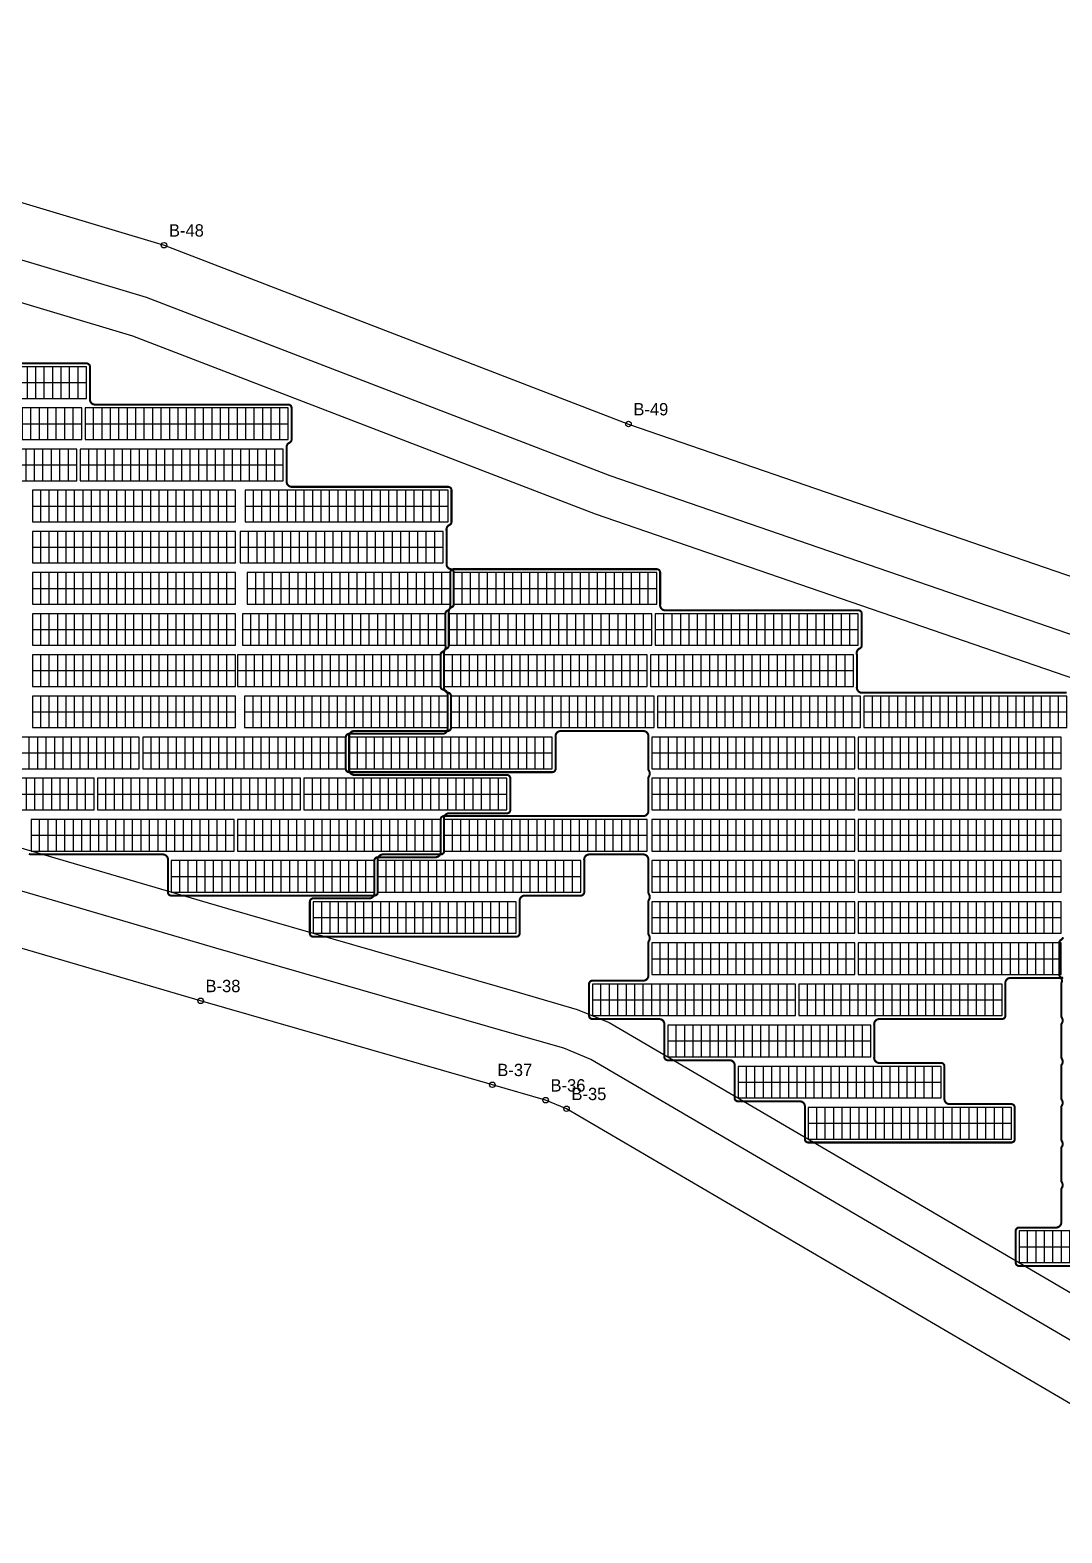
# Model space of a CAD drawing. Header units: metres. Extents: x 506600 to 507847, y 1937327 to 1938046.
# Drawn here: x 506708.5 to 506858.9, y 1937821.4 to 1938040.5 of the extents above; entities that cross this region are included whole.
import ezdxf
from ezdxf.enums import TextEntityAlignment as Align

# ---------------------------------------------------------------- set-up
doc = ezdxf.new("R2010")
doc.units = ezdxf.units.M
for name, color, linetype in [('BOUNDARY', 7, 'Continuous'), ('BOUNDARY_POINTS', 7, 'Continuous'), ('GROUP_BOUNDARY', 1, 'Continuous'), ('MODULES', 5, 'Continuous'), ('PV_TABLES', 3, 'Continuous'), ('SERVICE_ROAD', 1, 'Continuous')]:
    doc.layers.add(name, color=color, linetype=linetype)

# ---------------------------------------------------------------- blocks, each defined once
blk = doc.blocks.new('PV_TABLE_2x24')
at = {"layer": 'MODULES'}
for p, q in [((1.23333, 0), (1.23333, 4.6)), ((2.46666, 0), (2.46666, 4.6)), ((3.69999, 0), (3.69999, 4.6)), ((4.93332, 0), (4.93332, 4.6)), ((6.16665, 0), (6.16665, 4.6)), ((7.39998, 0), (7.39998, 4.6)), ((8.63331, 0), (8.63331, 4.6)), ((9.86664, 0), (9.86664, 4.6)), ((11.09997, 0), (11.09997, 4.6)), ((12.3333, 0), (12.3333, 4.6)), ((13.56663, 0), (13.56663, 4.6)), ((14.79996, 0), (14.79996, 4.6)), ((16.03329, 0), (16.03329, 4.6)), ((17.26662, 0), (17.26662, 4.6)), ((18.49995, 0), (18.49995, 4.6)), ((19.73328, 0), (19.73328, 4.6)), ((20.96661, 0), (20.96661, 4.6)), ((22.19994, 0), (22.19994, 4.6)), ((23.43327, 0), (23.43327, 4.6)), ((24.6666, 0), (24.6666, 4.6)), ((25.89993, 0), (25.89993, 4.6)), ((27.13326, 0), (27.13326, 4.6)), ((28.36659, 0), (28.36659, 4.6)), ((0, 2.3), (29.59992, 2.3))]:
    blk.add_line(p, q, dxfattribs=at)
blk.add_lwpolyline([(0, 0), (29.59992, 0), (29.59992, 4.6), (0, 4.6)], close=True, dxfattribs=at)

msp = doc.modelspace()

# ---------------------------------------------------------------- linework, layer by layer
at = {"layer": 'BOUNDARY'}
msp.add_lwpolyline([(506892.29, 1937821.39), (506786.69, 1937883.24), (506783.64, 1937884.49), (506775.88, 1937886.74), (506733.34, 1937898.98), (506672.01, 1937916.98), (506633.53, 1937925.06), (506635.09, 1937935.11), (506640.17, 1937978.25), (506600.5, 1937981.5), (506608.48, 1938030.46), (506609.84, 1938040.52), (506622.91, 1938038.11), (506647.64, 1938033.23), (506728.01, 1938009.15), (506795.72, 1937983.08), (506959.58, 1937926.67)], dxfattribs=at)
at = {"layer": 'BOUNDARY_POINTS'}
for centre in [(506728.01, 1938009.15), (506795.72, 1937983.08), (506733.34, 1937898.98), (506775.88, 1937886.74), (506783.64, 1937884.49), (506786.69, 1937883.24)]:
    msp.add_circle(centre, 0.4, dxfattribs=at)
at = {"layer": 'GROUP_BOUNDARY', "color": 242, "lineweight": 211, "true_color": 0xdc143c, "const_width": 0.3}
msp.add_lwpolyline([(506694.69, 1937991.92), (506716.69, 1937991.92), (506716.76, 1937991.92), (506716.81, 1937991.91), (506716.85, 1937991.9), (506716.9, 1937991.88), (506716.94, 1937991.86), (506716.99, 1937991.83), (506717.02, 1937991.81), (506717.06, 1937991.77), (506717.09, 1937991.74), (506717.12, 1937991.7), (506717.15, 1937991.65), (506717.17, 1937991.61), (506717.19, 1937991.56), (506717.2, 1937991.52), (506717.2, 1937991.47), (506717.21, 1937991.4), (506717.21, 1937986.84), (506717.2, 1937986.76), (506717.2, 1937986.7), (506717.2, 1937986.63), (506717.21, 1937986.55), (506717.22, 1937986.48), (506717.25, 1937986.41), (506717.28, 1937986.34), (506717.31, 1937986.27), (506717.36, 1937986.21), (506717.41, 1937986.15), (506717.46, 1937986.1), (506717.52, 1937986.05), (506717.59, 1937986.01), (506717.65, 1937985.98), (506717.72, 1937985.95), (506717.8, 1937985.93), (506717.87, 1937985.92), (506717.95, 1937985.92), (506746.08, 1937985.92), (506746.15, 1937985.92), (506746.2, 1937985.91), (506746.25, 1937985.9), (506746.29, 1937985.88), (506746.34, 1937985.86), (506746.38, 1937985.83), (506746.42, 1937985.81), (506746.45, 1937985.77), (506746.49, 1937985.74), (506746.52, 1937985.7), (506746.54, 1937985.65), (506746.56, 1937985.61), (506746.58, 1937985.56), (506746.59, 1937985.52), (506746.6, 1937985.47), (506746.6, 1937985.4), (506746.6, 1937980.84), (506746.6, 1937980.77), (506746.59, 1937980.72), (506746.58, 1937980.67), (506746.56, 1937980.63), (506746.54, 1937980.58), (506746.52, 1937980.54), (506746.49, 1937980.5), (506746.45, 1937980.47), (506746.42, 1937980.43), (506746.38, 1937980.4), (506746.34, 1937980.38), (506746.29, 1937980.36), (506746.23, 1937980.32), (506746.17, 1937980.28), (506746.11, 1937980.24), (506746.06, 1937980.19), (506746.01, 1937980.13), (506745.97, 1937980.07), (506745.94, 1937980), (506745.91, 1937979.93), (506745.89, 1937979.86), (506745.87, 1937979.79), (506745.87, 1937979.72), (506745.87, 1937979.64), (506745.87, 1937979.57), (506745.88, 1937979.53), (506745.89, 1937979.47), (506745.89, 1937979.4), (506745.89, 1937974.84), (506745.89, 1937974.76), (506745.88, 1937974.7), (506745.89, 1937974.63), (506745.89, 1937974.55), (506745.91, 1937974.48), (506745.93, 1937974.41), (506745.96, 1937974.34), (506746, 1937974.27), (506746.04, 1937974.21), (506746.09, 1937974.15), (506746.15, 1937974.1), (506746.21, 1937974.05), (506746.27, 1937974.01), (506746.34, 1937973.98), (506746.41, 1937973.95), (506746.48, 1937973.93), (506746.56, 1937973.92), (506746.63, 1937973.92), (506769.4, 1937973.92), (506769.47, 1937973.92), (506769.52, 1937973.91), (506769.57, 1937973.9), (506769.61, 1937973.88), (506769.66, 1937973.86), (506769.7, 1937973.83), (506769.74, 1937973.81), (506769.77, 1937973.77), (506769.81, 1937973.74), (506769.84, 1937973.7), (506769.86, 1937973.65), (506769.88, 1937973.61), (506769.9, 1937973.56), (506769.91, 1937973.52), (506769.92, 1937973.47), (506769.92, 1937973.4), (506769.92, 1937968.84), (506769.92, 1937968.77), (506769.91, 1937968.72), (506769.9, 1937968.67), (506769.88, 1937968.63), (506769.86, 1937968.58), (506769.84, 1937968.54), (506769.81, 1937968.5), (506769.77, 1937968.47), (506769.74, 1937968.43), (506769.7, 1937968.4), (506769.66, 1937968.38), (506769.61, 1937968.36), (506769.55, 1937968.32), (506769.49, 1937968.28), (506769.43, 1937968.24), (506769.38, 1937968.19), (506769.33, 1937968.13), (506769.29, 1937968.07), (506769.26, 1937968), (506769.23, 1937967.93), (506769.21, 1937967.86), (506769.19, 1937967.79), (506769.19, 1937967.72), (506769.19, 1937967.64), (506769.19, 1937967.57), (506769.2, 1937967.53), (506769.21, 1937967.47), (506769.21, 1937967.4), (506769.21, 1937962.84), (506769.21, 1937962.77), (506769.21, 1937962.76), (506769.2, 1937962.69), (506769.2, 1937962.61), (506769.21, 1937962.54), (506769.22, 1937962.47), (506769.24, 1937962.4), (506769.27, 1937962.33), (506769.31, 1937962.26), (506769.35, 1937962.2), (506769.39, 1937962.15), (506769.45, 1937962.09), (506769.5, 1937962.05), (506769.56, 1937962.01), (506769.63, 1937961.97), (506769.7, 1937961.94), (506769.77, 1937961.92), (506769.83, 1937961.91), (506769.88, 1937961.9), (506769.93, 1937961.88), (506769.97, 1937961.86), (506770.02, 1937961.83), (506770.06, 1937961.81), (506770.09, 1937961.77), (506770.13, 1937961.74), (506770.15, 1937961.7), (506770.18, 1937961.65), (506770.2, 1937961.61), (506770.22, 1937961.56), (506770.23, 1937961.52), (506770.24, 1937961.47), (506770.24, 1937961.4), (506770.24, 1937956.84), (506770.24, 1937956.77), (506770.23, 1937956.72), (506770.22, 1937956.67), (506770.2, 1937956.63), (506770.18, 1937956.58), (506770.15, 1937956.54), (506770.13, 1937956.5), (506770.09, 1937956.47), (506770.06, 1937956.43), (506770.02, 1937956.4), (506769.97, 1937956.38), (506769.93, 1937956.36), (506769.87, 1937956.32), (506769.81, 1937956.28), (506769.75, 1937956.24), (506769.7, 1937956.19), (506769.65, 1937956.13), (506769.61, 1937956.07), (506769.58, 1937956), (506769.55, 1937955.93), (506769.53, 1937955.86), (506769.51, 1937955.79), (506769.5, 1937955.72), (506769.5, 1937955.64), (506769.51, 1937955.57), (506769.52, 1937955.53), (506769.53, 1937955.47), (506769.53, 1937955.4), (506769.53, 1937950.84), (506769.53, 1937950.77), (506769.52, 1937950.72), (506769.51, 1937950.67), (506769.49, 1937950.63), (506769.47, 1937950.58), (506769.45, 1937950.54), (506769.42, 1937950.5), (506769.39, 1937950.47), (506769.35, 1937950.43), (506769.31, 1937950.4), (506769.27, 1937950.38), (506769.23, 1937950.36), (506769.16, 1937950.32), (506769.1, 1937950.28), (506769.04, 1937950.24), (506768.99, 1937950.19), (506768.94, 1937950.13), (506768.9, 1937950.07), (506768.87, 1937950), (506768.84, 1937949.93), (506768.82, 1937949.86), (506768.81, 1937949.79), (506768.8, 1937949.72), (506768.8, 1937949.64), (506768.81, 1937949.57), (506768.81, 1937949.53), (506768.82, 1937949.47), (506768.83, 1937949.4), (506768.83, 1937944.84), (506768.82, 1937944.77), (506768.82, 1937944.76), (506768.81, 1937944.69), (506768.81, 1937944.61), (506768.82, 1937944.54), (506768.84, 1937944.47), (506768.86, 1937944.4), (506768.88, 1937944.33), (506768.92, 1937944.26), (506768.96, 1937944.2), (506769.01, 1937944.15), (506769.06, 1937944.09), (506769.12, 1937944.05), (506769.18, 1937944.01), (506769.24, 1937943.97), (506769.31, 1937943.94), (506769.38, 1937943.92), (506769.45, 1937943.91), (506769.5, 1937943.9), (506769.54, 1937943.88), (506769.59, 1937943.86), (506769.63, 1937943.83), (506769.67, 1937943.81), (506769.7, 1937943.77), (506769.74, 1937943.74), (506769.77, 1937943.7), (506769.79, 1937943.65), (506769.81, 1937943.61), (506769.83, 1937943.56), (506769.84, 1937943.52), (506769.85, 1937943.47), (506769.85, 1937943.4), (506769.85, 1937938.84), (506769.85, 1937938.77), (506769.84, 1937938.72), (506769.83, 1937938.67), (506769.81, 1937938.63), (506769.79, 1937938.58), (506769.77, 1937938.54), (506769.74, 1937938.5), (506769.7, 1937938.47), (506769.67, 1937938.43), (506769.63, 1937938.4), (506769.59, 1937938.38), (506769.54, 1937938.36), (506769.5, 1937938.34), (506769.45, 1937938.33), (506769.4, 1937938.32), (506769.33, 1937938.32), (506755.74, 1937938.32), (506755.67, 1937938.32), (506755.59, 1937938.3), (506755.52, 1937938.29), (506755.45, 1937938.26), (506755.38, 1937938.23), (506755.32, 1937938.19), (506755.26, 1937938.14), (506755.2, 1937938.09), (506755.15, 1937938.03), (506755.11, 1937937.97), (506755.07, 1937937.9), (506755.04, 1937937.83), (506755.02, 1937937.76), (506755, 1937937.69), (506755, 1937937.61), (506755, 1937937.53), (506755, 1937937.48), (506755, 1937937.4), (506755, 1937932.84), (506755, 1937932.76), (506755, 1937932.7), (506755, 1937932.63), (506755, 1937932.55), (506755.02, 1937932.48), (506755.04, 1937932.41), (506755.07, 1937932.34), (506755.11, 1937932.27), (506755.15, 1937932.21), (506755.2, 1937932.15), (506755.26, 1937932.1), (506755.32, 1937932.05), (506755.38, 1937932.01), (506755.45, 1937931.98), (506755.52, 1937931.95), (506755.59, 1937931.93), (506755.67, 1937931.92), (506755.74, 1937931.92), (506777.98, 1937931.92), (506778.05, 1937931.92), (506778.09, 1937931.91), (506778.14, 1937931.9), (506778.19, 1937931.88), (506778.23, 1937931.86), (506778.27, 1937931.83), (506778.31, 1937931.81), (506778.35, 1937931.77), (506778.38, 1937931.74), (506778.41, 1937931.7), (506778.44, 1937931.65), (506778.46, 1937931.61), (506778.47, 1937931.56), (506778.49, 1937931.52), (506778.49, 1937931.47), (506778.5, 1937931.4), (506778.5, 1937926.84), (506778.49, 1937926.77), (506778.49, 1937926.72), (506778.47, 1937926.67), (506778.46, 1937926.63), (506778.44, 1937926.58), (506778.41, 1937926.54), (506778.38, 1937926.5), (506778.35, 1937926.47), (506778.31, 1937926.43), (506778.27, 1937926.4), (506778.23, 1937926.38), (506778.19, 1937926.36), (506778.14, 1937926.34), (506778.09, 1937926.33), (506778.05, 1937926.32), (506777.98, 1937926.32), (506769.57, 1937926.32), (506769.5, 1937926.32), (506769.42, 1937926.3), (506769.35, 1937926.29), (506769.28, 1937926.26), (506769.21, 1937926.23), (506769.15, 1937926.19), (506769.09, 1937926.14), (506769.03, 1937926.09), (506768.98, 1937926.03), (506768.94, 1937925.97), (506768.9, 1937925.9), (506768.87, 1937925.83), (506768.85, 1937925.76), (506768.83, 1937925.69), (506768.83, 1937925.61), (506768.83, 1937925.53), (506768.83, 1937925.48), (506768.83, 1937925.4), (506768.83, 1937920.84), (506768.83, 1937920.77), (506768.82, 1937920.72), (506768.81, 1937920.67), (506768.8, 1937920.63), (506768.77, 1937920.58), (506768.75, 1937920.54), (506768.72, 1937920.5), (506768.69, 1937920.47), (506768.65, 1937920.43), (506768.61, 1937920.4), (506768.57, 1937920.38), (506768.53, 1937920.36), (506768.48, 1937920.34), (506768.43, 1937920.33), (506768.38, 1937920.32), (506768.32, 1937920.32), (506759.91, 1937920.32), (506759.84, 1937920.32), (506759.76, 1937920.3), (506759.69, 1937920.29), (506759.62, 1937920.26), (506759.55, 1937920.23), (506759.48, 1937920.19), (506759.42, 1937920.14), (506759.37, 1937920.09), (506759.32, 1937920.03), (506759.28, 1937919.97), (506759.24, 1937919.9), (506759.21, 1937919.83), (506759.19, 1937919.76), (506759.17, 1937919.69), (506759.16, 1937919.61), (506759.16, 1937919.53), (506759.17, 1937919.48), (506759.17, 1937919.4), (506759.17, 1937914.84), (506759.17, 1937914.77), (506759.16, 1937914.72), (506759.15, 1937914.67), (506759.13, 1937914.63), (506759.11, 1937914.58), (506759.09, 1937914.54), (506759.06, 1937914.5), (506759.02, 1937914.47), (506758.99, 1937914.43), (506758.95, 1937914.4), (506758.91, 1937914.38), (506758.86, 1937914.36), (506758.82, 1937914.34), (506758.77, 1937914.33), (506758.72, 1937914.32), (506758.65, 1937914.32), (506729.09, 1937914.32), (506729.02, 1937914.32), (506728.97, 1937914.33), (506728.93, 1937914.34), (506728.88, 1937914.36), (506728.84, 1937914.38), (506728.79, 1937914.4), (506728.75, 1937914.43), (506728.72, 1937914.47), (506728.69, 1937914.5), (506728.66, 1937914.54), (506728.63, 1937914.58), (506728.61, 1937914.63), (506728.59, 1937914.67), (506728.58, 1937914.72), (506728.57, 1937914.77), (506728.57, 1937914.84), (506728.57, 1937919.4), (506728.58, 1937919.48), (506728.58, 1937919.53), (506728.58, 1937919.61), (506728.57, 1937919.69), (506728.56, 1937919.76), (506728.53, 1937919.83), (506728.5, 1937919.9), (506728.47, 1937919.97), (506728.42, 1937920.03), (506728.37, 1937920.09), (506728.32, 1937920.14), (506728.26, 1937920.19), (506728.19, 1937920.23), (506728.13, 1937920.26), (506728.06, 1937920.29), (506727.98, 1937920.3), (506727.91, 1937920.32), (506727.83, 1937920.32), (506708.65, 1937920.32), (506708.59, 1937920.32), (506708.54, 1937920.33), (506708.49, 1937920.34), (506708.44, 1937920.36), (506708.4, 1937920.38), (506708.36, 1937920.4), (506708.32, 1937920.43)], dxfattribs=at)
at = {"layer": 'GROUP_BOUNDARY', "color": 150, "lineweight": 211, "true_color": 0x006ef0, "const_width": 0.3}
for points in [[(506859.09, 1937902.4), (506859.05, 1937902.38), (506859, 1937902.36), (506858.96, 1937902.34), (506858.91, 1937902.33), (506858.86, 1937902.32), (506858.79, 1937902.32), (506851.41, 1937902.32), (506851.34, 1937902.32), (506851.26, 1937902.3), (506851.19, 1937902.29), (506851.12, 1937902.26), (506851.05, 1937902.23), (506850.99, 1937902.19), (506850.93, 1937902.14), (506850.87, 1937902.09), (506850.82, 1937902.03), (506850.78, 1937901.97), (506850.74, 1937901.9), (506850.71, 1937901.83), (506850.69, 1937901.76), (506850.67, 1937901.69), (506850.67, 1937901.61), (506850.67, 1937901.53), (506850.67, 1937901.48), (506850.68, 1937901.4), (506850.68, 1937896.84), (506850.67, 1937896.77), (506850.66, 1937896.72), (506850.65, 1937896.67), (506850.64, 1937896.63), (506850.62, 1937896.58), (506850.59, 1937896.54), (506850.56, 1937896.5), (506850.53, 1937896.47), (506850.49, 1937896.43), (506850.45, 1937896.4), (506850.41, 1937896.38), (506850.37, 1937896.36), (506850.32, 1937896.34), (506850.27, 1937896.33), (506850.22, 1937896.32), (506850.16, 1937896.32), (506832.29, 1937896.32), (506832.21, 1937896.32), (506832.14, 1937896.3), (506832.07, 1937896.29), (506831.99, 1937896.26), (506831.93, 1937896.23), (506831.86, 1937896.19), (506831.8, 1937896.14), (506831.75, 1937896.09), (506831.7, 1937896.03), (506831.65, 1937895.97), (506831.62, 1937895.9), (506831.59, 1937895.83), (506831.56, 1937895.76), (506831.55, 1937895.69), (506831.54, 1937895.61), (506831.54, 1937895.53), (506831.55, 1937895.48), (506831.55, 1937895.4), (506831.55, 1937890.84), (506831.55, 1937890.76), (506831.54, 1937890.7), (506831.54, 1937890.63), (506831.55, 1937890.55), (506831.56, 1937890.48), (506831.59, 1937890.41), (506831.62, 1937890.34), (506831.65, 1937890.27), (506831.7, 1937890.21), (506831.75, 1937890.15), (506831.8, 1937890.1), (506831.86, 1937890.05), (506831.93, 1937890.01), (506831.99, 1937889.98), (506832.07, 1937889.95), (506832.14, 1937889.93), (506832.21, 1937889.92), (506832.29, 1937889.92), (506841.28, 1937889.92), (506841.34, 1937889.92), (506841.39, 1937889.91), (506841.44, 1937889.9), (506841.49, 1937889.88), (506841.53, 1937889.86), (506841.57, 1937889.83), (506841.61, 1937889.81), (506841.65, 1937889.77), (506841.68, 1937889.74), (506841.71, 1937889.7), (506841.73, 1937889.65), (506841.76, 1937889.61), (506841.77, 1937889.56), (506841.78, 1937889.52), (506841.79, 1937889.47), (506841.79, 1937889.4), (506841.79, 1937884.84), (506841.79, 1937884.76), (506841.79, 1937884.7), (506841.79, 1937884.63), (506841.79, 1937884.55), (506841.81, 1937884.48), (506841.83, 1937884.41), (506841.86, 1937884.34), (506841.9, 1937884.27), (506841.94, 1937884.21), (506841.99, 1937884.15), (506842.05, 1937884.1), (506842.11, 1937884.05), (506842.17, 1937884.01), (506842.24, 1937883.98), (506842.31, 1937883.95), (506842.38, 1937883.93), (506842.46, 1937883.92), (506842.53, 1937883.92), (506851.52, 1937883.92), (506851.59, 1937883.92), (506851.64, 1937883.91), (506851.68, 1937883.9), (506851.73, 1937883.88), (506851.77, 1937883.86), (506851.82, 1937883.83), (506851.86, 1937883.81), (506851.89, 1937883.77), (506851.93, 1937883.74), (506851.95, 1937883.7), (506851.98, 1937883.65), (506852, 1937883.61), (506852.02, 1937883.56), (506852.03, 1937883.52), (506852.04, 1937883.47), (506852.04, 1937883.4), (506852.04, 1937878.84), (506852.04, 1937878.77), (506852.03, 1937878.72), (506852.02, 1937878.67), (506852, 1937878.63), (506851.98, 1937878.58), (506851.95, 1937878.54), (506851.93, 1937878.5), (506851.89, 1937878.47), (506851.86, 1937878.43), (506851.82, 1937878.4), (506851.77, 1937878.38), (506851.73, 1937878.36), (506851.68, 1937878.34), (506851.64, 1937878.33), (506851.59, 1937878.32), (506851.52, 1937878.32), (506821.96, 1937878.32), (506821.89, 1937878.32), (506821.84, 1937878.33), (506821.79, 1937878.34), (506821.75, 1937878.36), (506821.7, 1937878.38), (506821.66, 1937878.4), (506821.62, 1937878.43), (506821.59, 1937878.47), (506821.55, 1937878.5), (506821.52, 1937878.54), (506821.5, 1937878.58), (506821.48, 1937878.63), (506821.46, 1937878.67), (506821.45, 1937878.72), (506821.44, 1937878.77), (506821.44, 1937878.84), (506821.44, 1937883.4), (506821.44, 1937883.48), (506821.45, 1937883.53), (506821.45, 1937883.61), (506821.44, 1937883.69), (506821.42, 1937883.76), (506821.4, 1937883.83), (506821.37, 1937883.9), (506821.33, 1937883.97), (506821.29, 1937884.03), (506821.24, 1937884.09), (506821.19, 1937884.14), (506821.13, 1937884.19), (506821.06, 1937884.23), (506820.99, 1937884.26), (506820.92, 1937884.29), (506820.85, 1937884.3), (506820.78, 1937884.32), (506820.7, 1937884.32), (506811.71, 1937884.32), (506811.65, 1937884.32), (506811.6, 1937884.33), (506811.55, 1937884.34), (506811.5, 1937884.36), (506811.46, 1937884.38), (506811.42, 1937884.4), (506811.38, 1937884.43), (506811.34, 1937884.47), (506811.31, 1937884.5), (506811.28, 1937884.54), (506811.25, 1937884.58), (506811.23, 1937884.63), (506811.22, 1937884.67), (506811.2, 1937884.72), (506811.2, 1937884.77), (506811.19, 1937884.84), (506811.19, 1937889.4), (506811.2, 1937889.48), (506811.2, 1937889.53), (506811.2, 1937889.61), (506811.2, 1937889.69), (506811.18, 1937889.76), (506811.16, 1937889.83), (506811.13, 1937889.9), (506811.09, 1937889.97), (506811.05, 1937890.03), (506811, 1937890.09), (506810.94, 1937890.14), (506810.88, 1937890.19), (506810.82, 1937890.23), (506810.75, 1937890.26), (506810.68, 1937890.29), (506810.61, 1937890.3), (506810.53, 1937890.32), (506810.45, 1937890.32), (506801.47, 1937890.32), (506801.4, 1937890.32), (506801.35, 1937890.33), (506801.3, 1937890.34), (506801.26, 1937890.36), (506801.21, 1937890.38), (506801.17, 1937890.4), (506801.13, 1937890.43), (506801.1, 1937890.47), (506801.06, 1937890.5), (506801.03, 1937890.54), (506801.01, 1937890.58), (506800.99, 1937890.63), (506800.97, 1937890.67), (506800.96, 1937890.72), (506800.95, 1937890.77), (506800.95, 1937890.84), (506800.95, 1937895.4), (506800.95, 1937895.48), (506800.96, 1937895.53), (506800.96, 1937895.61), (506800.95, 1937895.69), (506800.93, 1937895.76), (506800.91, 1937895.83), (506800.88, 1937895.9), (506800.84, 1937895.97), (506800.8, 1937896.03), (506800.75, 1937896.09), (506800.7, 1937896.14), (506800.64, 1937896.19), (506800.57, 1937896.23), (506800.5, 1937896.26), (506800.43, 1937896.29), (506800.36, 1937896.3), (506800.29, 1937896.32), (506800.21, 1937896.32), (506790.49, 1937896.32), (506790.43, 1937896.32), (506790.38, 1937896.33), (506790.33, 1937896.34), (506790.28, 1937896.36), (506790.24, 1937896.38), (506790.2, 1937896.4), (506790.16, 1937896.43), (506790.12, 1937896.47), (506790.09, 1937896.5), (506790.06, 1937896.54), (506790.04, 1937896.58), (506790.01, 1937896.63), (506790, 1937896.67), (506789.99, 1937896.72), (506789.98, 1937896.77), (506789.98, 1937896.84), (506789.98, 1937901.4), (506789.98, 1937901.47), (506789.99, 1937901.52), (506790, 1937901.56), (506790.01, 1937901.61), (506790.04, 1937901.65), (506790.06, 1937901.7), (506790.09, 1937901.74), (506790.12, 1937901.77), (506790.16, 1937901.81), (506790.2, 1937901.83), (506790.24, 1937901.86), (506790.28, 1937901.88), (506790.33, 1937901.9), (506790.38, 1937901.91), (506790.43, 1937901.92), (506790.49, 1937901.92), (506797.87, 1937901.92), (506797.95, 1937901.92), (506798.02, 1937901.93), (506798.1, 1937901.95), (506798.17, 1937901.98), (506798.24, 1937902.01), (506798.3, 1937902.05), (506798.36, 1937902.1), (506798.42, 1937902.15), (506798.46, 1937902.21), (506798.51, 1937902.27), (506798.55, 1937902.34), (506798.58, 1937902.41), (506798.6, 1937902.48), (506798.61, 1937902.55), (506798.62, 1937902.63), (506798.62, 1937902.7), (506798.62, 1937902.76), (506798.61, 1937902.84), (506798.61, 1937907.4), (506798.62, 1937907.47), (506798.62, 1937907.52), (506798.64, 1937907.56), (506798.65, 1937907.61), (506798.67, 1937907.65), (506798.71, 1937907.72), (506798.72, 1937907.73), (506798.76, 1937907.8), (506798.78, 1937907.87), (506798.81, 1937907.94), (506798.82, 1937908.01), (506798.83, 1937908.08), (506798.83, 1937908.16), (506798.82, 1937908.23), (506798.8, 1937908.3), (506798.78, 1937908.38), (506798.75, 1937908.44), (506798.72, 1937908.51), (506798.67, 1937908.59), (506798.65, 1937908.63), (506798.64, 1937908.67), (506798.62, 1937908.72), (506798.62, 1937908.77), (506798.61, 1937908.84), (506798.61, 1937913.4), (506798.62, 1937913.47), (506798.62, 1937913.52), (506798.64, 1937913.56), (506798.65, 1937913.61), (506798.67, 1937913.65), (506798.71, 1937913.72), (506798.72, 1937913.73), (506798.76, 1937913.8), (506798.78, 1937913.87), (506798.81, 1937913.94), (506798.82, 1937914.01), (506798.83, 1937914.08), (506798.83, 1937914.16), (506798.82, 1937914.23), (506798.8, 1937914.3), (506798.78, 1937914.38), (506798.75, 1937914.44), (506798.72, 1937914.51), (506798.67, 1937914.59), (506798.65, 1937914.63), (506798.64, 1937914.67), (506798.62, 1937914.72), (506798.62, 1937914.77), (506798.61, 1937914.84), (506798.61, 1937919.4), (506798.62, 1937919.48), (506798.62, 1937919.53), (506798.62, 1937919.61), (506798.61, 1937919.69), (506798.6, 1937919.76), (506798.58, 1937919.83), (506798.55, 1937919.9), (506798.51, 1937919.97), (506798.46, 1937920.03), (506798.42, 1937920.09), (506798.36, 1937920.14), (506798.3, 1937920.19), (506798.24, 1937920.23), (506798.17, 1937920.26), (506798.1, 1937920.29), (506798.02, 1937920.3), (506797.95, 1937920.32), (506797.87, 1937920.32), (506790.01, 1937920.32), (506789.94, 1937920.32), (506789.86, 1937920.3), (506789.79, 1937920.29), (506789.72, 1937920.26), (506789.65, 1937920.23), (506789.58, 1937920.19), (506789.52, 1937920.14), (506789.47, 1937920.09), (506789.42, 1937920.03), (506789.38, 1937919.97), (506789.34, 1937919.9), (506789.31, 1937919.83), (506789.29, 1937919.76), (506789.27, 1937919.69), (506789.26, 1937919.61), (506789.26, 1937919.53), (506789.27, 1937919.48), (506789.27, 1937919.4), (506789.27, 1937914.84), (506789.27, 1937914.77), (506789.26, 1937914.72), (506789.25, 1937914.67), (506789.23, 1937914.63), (506789.21, 1937914.58), (506789.19, 1937914.54), (506789.16, 1937914.5), (506789.12, 1937914.47), (506789.09, 1937914.43), (506789.05, 1937914.4), (506789.01, 1937914.38), (506788.96, 1937914.36), (506788.92, 1937914.34), (506788.87, 1937914.33), (506788.82, 1937914.32), (506788.75, 1937914.32), (506780.6, 1937914.32), (506780.53, 1937914.32), (506780.45, 1937914.3), (506780.38, 1937914.29), (506780.31, 1937914.26), (506780.24, 1937914.23), (506780.18, 1937914.19), (506780.12, 1937914.14), (506780.06, 1937914.09), (506780.01, 1937914.03), (506779.97, 1937913.97), (506779.93, 1937913.9), (506779.9, 1937913.83), (506779.88, 1937913.76), (506779.86, 1937913.69), (506779.85, 1937913.61), (506779.85, 1937913.53), (506779.86, 1937913.48), (506779.86, 1937913.4), (506779.86, 1937908.84), (506779.86, 1937908.77), (506779.85, 1937908.72), (506779.84, 1937908.67), (506779.82, 1937908.63), (506779.8, 1937908.58), (506779.78, 1937908.54), (506779.75, 1937908.5), (506779.72, 1937908.47), (506779.68, 1937908.43), (506779.64, 1937908.4), (506779.6, 1937908.38), (506779.55, 1937908.36), (506779.51, 1937908.34), (506779.46, 1937908.33), (506779.41, 1937908.32), (506779.34, 1937908.32), (506749.78, 1937908.32), (506749.71, 1937908.32), (506749.71, 1937908.32), (506749.67, 1937908.33), (506749.62, 1937908.34), (506749.57, 1937908.36), (506749.53, 1937908.38), (506749.49, 1937908.4), (506749.45, 1937908.43), (506749.41, 1937908.47), (506749.38, 1937908.5), (506749.35, 1937908.54), (506749.32, 1937908.58), (506749.3, 1937908.63), (506749.29, 1937908.67), (506749.27, 1937908.72), (506749.27, 1937908.77), (506749.26, 1937908.84), (506749.26, 1937913.4), (506749.27, 1937913.47), (506749.27, 1937913.52), (506749.29, 1937913.56), (506749.3, 1937913.61), (506749.32, 1937913.65), (506749.35, 1937913.7), (506749.38, 1937913.74), (506749.41, 1937913.77), (506749.45, 1937913.81), (506749.49, 1937913.83), (506749.53, 1937913.86), (506749.57, 1937913.88), (506749.62, 1937913.9), (506749.67, 1937913.91), (506749.71, 1937913.92), (506749.78, 1937913.92), (506757.93, 1937913.92), (506758.01, 1937913.92), (506758.08, 1937913.93), (506758.16, 1937913.95), (506758.23, 1937913.98), (506758.29, 1937914.01), (506758.36, 1937914.05), (506758.42, 1937914.1), (506758.47, 1937914.15), (506758.52, 1937914.21), (506758.57, 1937914.27), (506758.6, 1937914.34), (506758.63, 1937914.41), (506758.66, 1937914.48), (506758.67, 1937914.55), (506758.68, 1937914.63), (506758.68, 1937914.7), (506758.68, 1937914.76), (506758.67, 1937914.84), (506758.67, 1937919.4), (506758.67, 1937919.47), (506758.68, 1937919.52), (506758.69, 1937919.56), (506758.71, 1937919.61), (506758.73, 1937919.65), (506758.76, 1937919.7), (506758.79, 1937919.74), (506758.82, 1937919.77), (506758.85, 1937919.81), (506758.89, 1937919.83), (506758.94, 1937919.86), (506758.98, 1937919.88), (506759.03, 1937919.9), (506759.07, 1937919.91), (506759.12, 1937919.92), (506759.19, 1937919.92), (506767.59, 1937919.92), (506767.67, 1937919.92), (506767.75, 1937919.93), (506767.82, 1937919.95), (506767.89, 1937919.98), (506767.96, 1937920.01), (506768.02, 1937920.05), (506768.08, 1937920.1), (506768.14, 1937920.15), (506768.19, 1937920.21), (506768.23, 1937920.27), (506768.27, 1937920.34), (506768.3, 1937920.41), (506768.32, 1937920.48), (506768.34, 1937920.55), (506768.34, 1937920.63), (506768.34, 1937920.7), (506768.34, 1937920.76), (506768.33, 1937920.84), (506768.33, 1937925.4), (506768.34, 1937925.47), (506768.34, 1937925.52), (506768.36, 1937925.56), (506768.37, 1937925.61), (506768.39, 1937925.65), (506768.42, 1937925.7), (506768.45, 1937925.74), (506768.48, 1937925.77), (506768.52, 1937925.81), (506768.56, 1937925.83), (506768.6, 1937925.86), (506768.64, 1937925.88), (506768.69, 1937925.9), (506768.74, 1937925.91), (506768.79, 1937925.92), (506768.85, 1937925.92), (506797.87, 1937925.92), (506797.95, 1937925.92), (506798.02, 1937925.93), (506798.1, 1937925.95), (506798.17, 1937925.98), (506798.24, 1937926.01), (506798.3, 1937926.05), (506798.36, 1937926.1), (506798.42, 1937926.15), (506798.46, 1937926.21), (506798.51, 1937926.27), (506798.55, 1937926.34), (506798.58, 1937926.41), (506798.6, 1937926.48), (506798.61, 1937926.55), (506798.62, 1937926.63), (506798.62, 1937926.7), (506798.62, 1937926.76), (506798.61, 1937926.84), (506798.61, 1937931.4), (506798.62, 1937931.47), (506798.62, 1937931.52), (506798.64, 1937931.56), (506798.65, 1937931.61), (506798.67, 1937931.65), (506798.71, 1937931.72), (506798.72, 1937931.73), (506798.76, 1937931.8), (506798.78, 1937931.87), (506798.81, 1937931.94), (506798.82, 1937932.01), (506798.83, 1937932.08), (506798.83, 1937932.16), (506798.82, 1937932.23), (506798.8, 1937932.3), (506798.78, 1937932.38), (506798.75, 1937932.44), (506798.72, 1937932.51), (506798.67, 1937932.59), (506798.65, 1937932.63), (506798.64, 1937932.67), (506798.62, 1937932.72), (506798.62, 1937932.77), (506798.61, 1937932.84), (506798.61, 1937937.4), (506798.62, 1937937.48), (506798.62, 1937937.53), (506798.62, 1937937.61), (506798.61, 1937937.69), (506798.6, 1937937.76), (506798.58, 1937937.83), (506798.55, 1937937.9), (506798.51, 1937937.97), (506798.46, 1937938.03), (506798.42, 1937938.09), (506798.36, 1937938.14), (506798.3, 1937938.19), (506798.24, 1937938.23), (506798.17, 1937938.26), (506798.1, 1937938.29), (506798.02, 1937938.3), (506797.95, 1937938.32), (506797.87, 1937938.32), (506785.84, 1937938.32), (506785.77, 1937938.32), (506785.69, 1937938.3), (506785.62, 1937938.29), (506785.55, 1937938.26), (506785.48, 1937938.23), (506785.42, 1937938.19), (506785.36, 1937938.14), (506785.3, 1937938.09), (506785.25, 1937938.03), (506785.21, 1937937.97), (506785.17, 1937937.9), (506785.14, 1937937.83), (506785.12, 1937937.76), (506785.1, 1937937.69), (506785.1, 1937937.61), (506785.1, 1937937.53), (506785.1, 1937937.48), (506785.1, 1937937.4), (506785.1, 1937932.84), (506785.1, 1937932.77), (506785.09, 1937932.72), (506785.08, 1937932.67), (506785.07, 1937932.63), (506785.04, 1937932.58), (506785.02, 1937932.54), (506784.99, 1937932.5), (506784.96, 1937932.47), (506784.92, 1937932.43), (506784.88, 1937932.4), (506784.84, 1937932.38), (506784.8, 1937932.36), (506784.75, 1937932.34), (506784.7, 1937932.33), (506784.65, 1937932.32), (506784.59, 1937932.32), (506755.02, 1937932.32), (506754.96, 1937932.32), (506754.91, 1937932.33), (506754.86, 1937932.34), (506754.81, 1937932.36), (506754.77, 1937932.38), (506754.73, 1937932.4), (506754.69, 1937932.43), (506754.65, 1937932.47), (506754.62, 1937932.5), (506754.59, 1937932.54), (506754.56, 1937932.58), (506754.54, 1937932.63), (506754.53, 1937932.67), (506754.52, 1937932.72), (506754.51, 1937932.77), (506754.5, 1937932.84), (506754.5, 1937937.4), (506754.51, 1937937.47), (506754.52, 1937937.52), (506754.53, 1937937.56), (506754.54, 1937937.61), (506754.56, 1937937.65), (506754.59, 1937937.7), (506754.62, 1937937.74), (506754.65, 1937937.77), (506754.69, 1937937.81), (506754.73, 1937937.83), (506754.77, 1937937.86), (506754.81, 1937937.88), (506754.86, 1937937.9), (506754.91, 1937937.91), (506754.96, 1937937.92), (506755.02, 1937937.92), (506768.61, 1937937.92), (506768.69, 1937937.92), (506768.76, 1937937.93), (506768.84, 1937937.95), (506768.91, 1937937.98), (506768.97, 1937938.01), (506769.04, 1937938.05), (506769.1, 1937938.1), (506769.15, 1937938.15), (506769.2, 1937938.21), (506769.25, 1937938.27), (506769.28, 1937938.34), (506769.31, 1937938.41), (506769.34, 1937938.48), (506769.35, 1937938.55), (506769.36, 1937938.63), (506769.36, 1937938.7), (506769.36, 1937938.76), (506769.35, 1937938.84), (506769.35, 1937943.4), (506769.36, 1937943.47), (506769.36, 1937943.48), (506769.36, 1937943.55), (506769.36, 1937943.63), (506769.36, 1937943.7), (506769.34, 1937943.77), (506769.32, 1937943.84), (506769.29, 1937943.91), (506769.26, 1937943.97), (506769.22, 1937944.04), (506769.17, 1937944.09), (506769.12, 1937944.14), (506769.06, 1937944.19), (506769, 1937944.23), (506768.94, 1937944.27), (506768.87, 1937944.29), (506768.8, 1937944.32), (506768.73, 1937944.33), (506768.68, 1937944.34), (506768.63, 1937944.36), (506768.59, 1937944.38), (506768.55, 1937944.4), (506768.51, 1937944.43), (506768.47, 1937944.47), (506768.44, 1937944.5), (506768.41, 1937944.54), (506768.39, 1937944.58), (506768.36, 1937944.63), (506768.35, 1937944.67), (506768.34, 1937944.72), (506768.33, 1937944.77), (506768.33, 1937944.84), (506768.33, 1937949.4), (506768.33, 1937949.47), (506768.34, 1937949.52), (506768.35, 1937949.56), (506768.36, 1937949.61), (506768.39, 1937949.65), (506768.41, 1937949.7), (506768.44, 1937949.74), (506768.47, 1937949.77), (506768.51, 1937949.81), (506768.55, 1937949.83), (506768.59, 1937949.86), (506768.63, 1937949.88), (506768.7, 1937949.91), (506768.76, 1937949.95), (506768.81, 1937950), (506768.87, 1937950.05), (506768.91, 1937950.11), (506768.95, 1937950.17), (506768.99, 1937950.24), (506769.02, 1937950.3), (506769.04, 1937950.38), (506769.05, 1937950.45), (506769.06, 1937950.52), (506769.06, 1937950.59), (506769.05, 1937950.67), (506769.05, 1937950.7), (506769.04, 1937950.77), (506769.03, 1937950.84), (506769.03, 1937955.4), (506769.04, 1937955.47), (506769.04, 1937955.52), (506769.05, 1937955.56), (506769.07, 1937955.61), (506769.09, 1937955.65), (506769.12, 1937955.7), (506769.15, 1937955.74), (506769.18, 1937955.77), (506769.22, 1937955.81), (506769.26, 1937955.83), (506769.3, 1937955.86), (506769.34, 1937955.88), (506769.4, 1937955.91), (506769.46, 1937955.95), (506769.52, 1937956), (506769.57, 1937956.05), (506769.62, 1937956.11), (506769.66, 1937956.17), (506769.7, 1937956.24), (506769.72, 1937956.3), (506769.75, 1937956.38), (506769.76, 1937956.45), (506769.77, 1937956.52), (506769.77, 1937956.59), (506769.76, 1937956.67), (506769.75, 1937956.7), (506769.74, 1937956.77), (506769.74, 1937956.84), (506769.74, 1937961.4), (506769.74, 1937961.47), (506769.75, 1937961.52), (506769.76, 1937961.56), (506769.78, 1937961.61), (506769.8, 1937961.65), (506769.82, 1937961.7), (506769.85, 1937961.74), (506769.89, 1937961.77), (506769.92, 1937961.81), (506769.96, 1937961.83), (506770, 1937961.86), (506770.05, 1937961.88), (506770.09, 1937961.9), (506770.14, 1937961.91), (506770.19, 1937961.92), (506770.26, 1937961.92), (506799.82, 1937961.92), (506799.89, 1937961.92), (506799.94, 1937961.91), (506799.98, 1937961.9), (506800.03, 1937961.88), (506800.07, 1937961.86), (506800.12, 1937961.83), (506800.16, 1937961.81), (506800.19, 1937961.77), (506800.23, 1937961.74), (506800.25, 1937961.7), (506800.28, 1937961.65), (506800.3, 1937961.61), (506800.32, 1937961.56), (506800.33, 1937961.52), (506800.34, 1937961.47), (506800.34, 1937961.4), (506800.34, 1937956.84), (506800.34, 1937956.76), (506800.33, 1937956.7), (506800.33, 1937956.63), (506800.34, 1937956.55), (506800.35, 1937956.48), (506800.38, 1937956.41), (506800.41, 1937956.34), (506800.44, 1937956.27), (506800.49, 1937956.21), (506800.54, 1937956.15), (506800.59, 1937956.1), (506800.65, 1937956.05), (506800.72, 1937956.01), (506800.78, 1937955.98), (506800.86, 1937955.95), (506800.93, 1937955.93), (506801, 1937955.92), (506801.08, 1937955.92), (506829.21, 1937955.92), (506829.28, 1937955.92), (506829.33, 1937955.91), (506829.38, 1937955.9), (506829.42, 1937955.88), (506829.47, 1937955.86), (506829.51, 1937955.83), (506829.55, 1937955.81), (506829.59, 1937955.77), (506829.62, 1937955.74), (506829.65, 1937955.7), (506829.67, 1937955.65), (506829.69, 1937955.61), (506829.71, 1937955.56), (506829.72, 1937955.52), (506829.73, 1937955.47), (506829.73, 1937955.4), (506829.73, 1937950.84), (506829.73, 1937950.77), (506829.72, 1937950.72), (506829.71, 1937950.67), (506829.69, 1937950.63), (506829.67, 1937950.58), (506829.65, 1937950.54), (506829.62, 1937950.5), (506829.59, 1937950.47), (506829.55, 1937950.43), (506829.51, 1937950.4), (506829.47, 1937950.38), (506829.43, 1937950.36), (506829.36, 1937950.32), (506829.3, 1937950.28), (506829.24, 1937950.24), (506829.19, 1937950.19), (506829.14, 1937950.13), (506829.1, 1937950.07), (506829.07, 1937950), (506829.04, 1937949.93), (506829.02, 1937949.86), (506829, 1937949.79), (506829, 1937949.72), (506829, 1937949.64), (506829, 1937949.57), (506829.01, 1937949.53), (506829.02, 1937949.47), (506829.03, 1937949.4), (506829.03, 1937944.84), (506829.02, 1937944.77), (506829.02, 1937944.76), (506829.01, 1937944.69), (506829.01, 1937944.61), (506829.02, 1937944.54), (506829.03, 1937944.47), (506829.06, 1937944.4), (506829.08, 1937944.33), (506829.12, 1937944.26), (506829.16, 1937944.2), (506829.21, 1937944.15), (506829.26, 1937944.09), (506829.32, 1937944.05), (506829.38, 1937944.01), (506829.44, 1937943.97), (506829.51, 1937943.94), (506829.58, 1937943.92), (506829.65, 1937943.91), (506829.68, 1937943.9), (506829.69, 1937943.9), (506829.77, 1937943.89), (506829.84, 1937943.89), (506829.92, 1937943.9), (506830, 1937943.92), (506830.07, 1937943.92), (506859.63, 1937943.92)], [(506861.68, 1937860.32), (506852.69, 1937860.32), (506852.63, 1937860.32), (506852.63, 1937860.32), (506852.58, 1937860.33), (506852.53, 1937860.34), (506852.48, 1937860.36), (506852.44, 1937860.38), (506852.4, 1937860.4), (506852.36, 1937860.43), (506852.32, 1937860.47), (506852.29, 1937860.5), (506852.26, 1937860.54), (506852.23, 1937860.58), (506852.21, 1937860.63), (506852.2, 1937860.67), (506852.18, 1937860.72), (506852.18, 1937860.77), (506852.17, 1937860.84), (506852.17, 1937865.4), (506852.18, 1937865.47), (506852.18, 1937865.52), (506852.2, 1937865.56), (506852.21, 1937865.61), (506852.23, 1937865.65), (506852.26, 1937865.7), (506852.29, 1937865.74), (506852.32, 1937865.77), (506852.36, 1937865.81), (506852.4, 1937865.83), (506852.44, 1937865.86), (506852.48, 1937865.88), (506852.53, 1937865.9), (506852.58, 1937865.91), (506852.63, 1937865.92), (506852.69, 1937865.92), (506858.07, 1937865.92), (506858.15, 1937865.92), (506858.22, 1937865.93), (506858.3, 1937865.95), (506858.37, 1937865.98), (506858.44, 1937866.01), (506858.5, 1937866.05), (506858.56, 1937866.1), (506858.62, 1937866.15), (506858.66, 1937866.21), (506858.71, 1937866.27), (506858.75, 1937866.34), (506858.78, 1937866.41), (506858.8, 1937866.48), (506858.81, 1937866.55), (506858.82, 1937866.63), (506858.82, 1937866.7), (506858.82, 1937866.76), (506858.81, 1937866.84), (506858.81, 1937871.4), (506858.82, 1937871.47), (506858.82, 1937871.52), (506858.84, 1937871.56), (506858.85, 1937871.61), (506858.87, 1937871.65), (506858.91, 1937871.72), (506858.92, 1937871.73), (506858.96, 1937871.8), (506858.98, 1937871.87), (506859.01, 1937871.94), (506859.02, 1937872.01), (506859.03, 1937872.08), (506859.03, 1937872.16), (506859.02, 1937872.23), (506859, 1937872.3), (506858.98, 1937872.38), (506858.95, 1937872.44), (506858.92, 1937872.51), (506858.87, 1937872.59), (506858.85, 1937872.63), (506858.84, 1937872.67), (506858.82, 1937872.72), (506858.82, 1937872.77), (506858.81, 1937872.84), (506858.81, 1937877.4), (506858.82, 1937877.47), (506858.82, 1937877.52), (506858.84, 1937877.56), (506858.85, 1937877.61), (506858.87, 1937877.65), (506858.91, 1937877.72), (506858.92, 1937877.73), (506858.96, 1937877.8), (506858.98, 1937877.87), (506859.01, 1937877.94), (506859.02, 1937878.01), (506859.03, 1937878.08), (506859.03, 1937878.16), (506859.02, 1937878.23), (506859, 1937878.3), (506858.98, 1937878.38), (506858.95, 1937878.44), (506858.92, 1937878.51), (506858.87, 1937878.59), (506858.85, 1937878.63), (506858.84, 1937878.67), (506858.82, 1937878.72), (506858.82, 1937878.77), (506858.81, 1937878.84), (506858.81, 1937883.4), (506858.82, 1937883.47), (506858.82, 1937883.52), (506858.84, 1937883.56), (506858.85, 1937883.61), (506858.87, 1937883.65), (506858.91, 1937883.72), (506858.92, 1937883.73), (506858.96, 1937883.8), (506858.98, 1937883.87), (506859.01, 1937883.94), (506859.02, 1937884.01), (506859.03, 1937884.08), (506859.03, 1937884.16), (506859.02, 1937884.23), (506859, 1937884.3), (506858.98, 1937884.38), (506858.95, 1937884.44), (506858.92, 1937884.51), (506858.87, 1937884.59), (506858.85, 1937884.63), (506858.84, 1937884.67), (506858.82, 1937884.72), (506858.82, 1937884.77), (506858.81, 1937884.84), (506858.81, 1937889.4), (506858.82, 1937889.47), (506858.82, 1937889.52), (506858.84, 1937889.56), (506858.85, 1937889.61), (506858.87, 1937889.65), (506858.91, 1937889.72), (506858.92, 1937889.73), (506858.96, 1937889.8), (506858.98, 1937889.87), (506859.01, 1937889.94), (506859.02, 1937890.01), (506859.03, 1937890.08), (506859.03, 1937890.16), (506859.02, 1937890.23), (506859, 1937890.3), (506858.98, 1937890.38), (506858.95, 1937890.44), (506858.92, 1937890.51), (506858.87, 1937890.59), (506858.85, 1937890.63), (506858.84, 1937890.67), (506858.82, 1937890.72), (506858.82, 1937890.77), (506858.81, 1937890.84), (506858.81, 1937895.4), (506858.82, 1937895.47), (506858.82, 1937895.52), (506858.84, 1937895.56), (506858.85, 1937895.61), (506858.87, 1937895.65), (506858.91, 1937895.72), (506858.92, 1937895.73), (506858.96, 1937895.8), (506858.98, 1937895.87), (506859.01, 1937895.94), (506859.02, 1937896.01), (506859.03, 1937896.08), (506859.03, 1937896.16), (506859.02, 1937896.23), (506859, 1937896.3), (506858.98, 1937896.38), (506858.95, 1937896.44), (506858.92, 1937896.51), (506858.87, 1937896.59), (506858.85, 1937896.63), (506858.84, 1937896.67), (506858.82, 1937896.72), (506858.82, 1937896.77), (506858.81, 1937896.84), (506858.81, 1937901.4), (506858.82, 1937901.47), (506858.82, 1937901.52), (506858.84, 1937901.56), (506858.86, 1937901.63), (506858.87, 1937901.66), (506858.89, 1937901.73), (506858.91, 1937901.8), (506858.91, 1937901.88), (506858.91, 1937901.95), (506858.91, 1937902.02), (506858.89, 1937902.09), (506858.87, 1937902.17), (506858.84, 1937902.23), (506858.81, 1937902.3), (506858.77, 1937902.36), (506858.72, 1937902.42), (506858.67, 1937902.46), (506858.64, 1937902.5), (506858.61, 1937902.54), (506858.58, 1937902.58), (506858.56, 1937902.63), (506858.55, 1937902.67), (506858.53, 1937902.72), (506858.53, 1937902.77), (506858.52, 1937902.84), (506858.52, 1937907.4), (506858.53, 1937907.47), (506858.53, 1937907.52), (506858.55, 1937907.56), (506858.56, 1937907.61), (506858.58, 1937907.65), (506858.61, 1937907.7), (506858.64, 1937907.74), (506858.67, 1937907.77), (506858.71, 1937907.81), (506858.75, 1937907.83), (506858.78, 1937907.85), (506858.84, 1937907.89), (506858.89, 1937907.94), (506858.95, 1937907.99), (506858.99, 1937908.05), (506859.03, 1937908.11), (506859.07, 1937908.17), (506859.1, 1937908.24)]]:
    msp.add_lwpolyline(points, dxfattribs=at)
at = {"layer": 'SERVICE_ROAD'}
for points in [[(506896.48, 1937828.21), (506790.25, 1937890.42), (506786.28, 1937892.06), (506778.1, 1937894.43), (506735.57, 1937906.66), (506673.96, 1937924.75), (506642.6, 1937931.33), (506643.01, 1937934.03), (506649.08, 1937985.54), (506609.79, 1937988.76), (506616.39, 1938029.28), (506616.64, 1938031.13), (506621.41, 1938030.25), (506645.71, 1938025.45), (506725.42, 1938001.58), (506792.98, 1937975.56), (506956.95, 1937919.12)], [(506954.98, 1937913.45), (506790.93, 1937969.93), (506723.48, 1937995.89), (506644.26, 1938019.62), (506621.63, 1938024.09), (506616.76, 1937994.21), (506616.76, 1937994.21), (506655.77, 1937991.02), (506649.29, 1937936.05), (506675.43, 1937930.57), (506737.24, 1937912.42), (506779.77, 1937900.19), (506788.26, 1937897.73), (506792.92, 1937895.81), (506899.62, 1937833.32)]]:
    msp.add_lwpolyline(points, dxfattribs=at)

# ---------------------------------------------------------------- block references
at = {"layer": 'PV_TABLES'}
for p in [(506687.11, 1937986.82), (506686.4, 1937980.82), (506716.5, 1937980.82), (506685.69, 1937974.82), (506715.79, 1937974.82), (506708.81, 1937968.82), (506739.82, 1937968.82), (506708.81, 1937962.82), (506739.11, 1937962.82), (506708.81, 1937956.82), (506740.14, 1937956.82), (506770.24, 1937956.82), (506708.81, 1937950.82), (506739.43, 1937950.82), (506769.53, 1937950.82), (506799.63, 1937950.82), (506708.81, 1937944.82), (506738.73, 1937944.82), (506768.83, 1937944.82), (506798.93, 1937944.82), (506708.81, 1937938.82), (506739.75, 1937938.82), (506769.85, 1937938.82), (506799.95, 1937938.82), (506830.05, 1937938.82), (506694.8, 1937932.82), (506724.9, 1937932.82), (506755, 1937932.82), (506799.11, 1937932.82), (506829.21, 1937932.82), (506688.2, 1937926.82), (506718.3, 1937926.82), (506748.4, 1937926.82), (506799.11, 1937926.82), (506829.21, 1937926.82), (506708.63, 1937920.82), (506738.73, 1937920.82), (506768.83, 1937920.82), (506799.11, 1937920.82), (506829.21, 1937920.82), (506729.07, 1937914.82), (506759.17, 1937914.82), (506799.11, 1937914.82), (506829.21, 1937914.82), (506749.76, 1937908.82), (506799.11, 1937908.82), (506829.21, 1937908.82), (506799.11, 1937902.82), (506829.21, 1937902.82), (506790.48, 1937896.82), (506820.58, 1937896.82), (506801.45, 1937890.82), (506811.69, 1937884.82), (506821.94, 1937878.82), (506852.67, 1937860.82)]:
    msp.add_blockref('PV_TABLE_2x24', p, dxfattribs=at)

# ---------------------------------------------------------------- texts
at = {"layer": 'BOUNDARY_POINTS'}
for s, p in [('B-48', (506728.73, 1938009.87)), ('B-49', (506796.44, 1937983.8)), ('B-38', (506734.06, 1937899.7)), ('B-37', (506776.6, 1937887.46)), ('B-36', (506784.36, 1937885.21)), ('B-35', (506787.41, 1937883.96))]:
    msp.add_text(s, height=1.8, dxfattribs=at).set_placement(p, align=Align.BOTTOM_LEFT)

doc.saveas('drawing.dxf')
